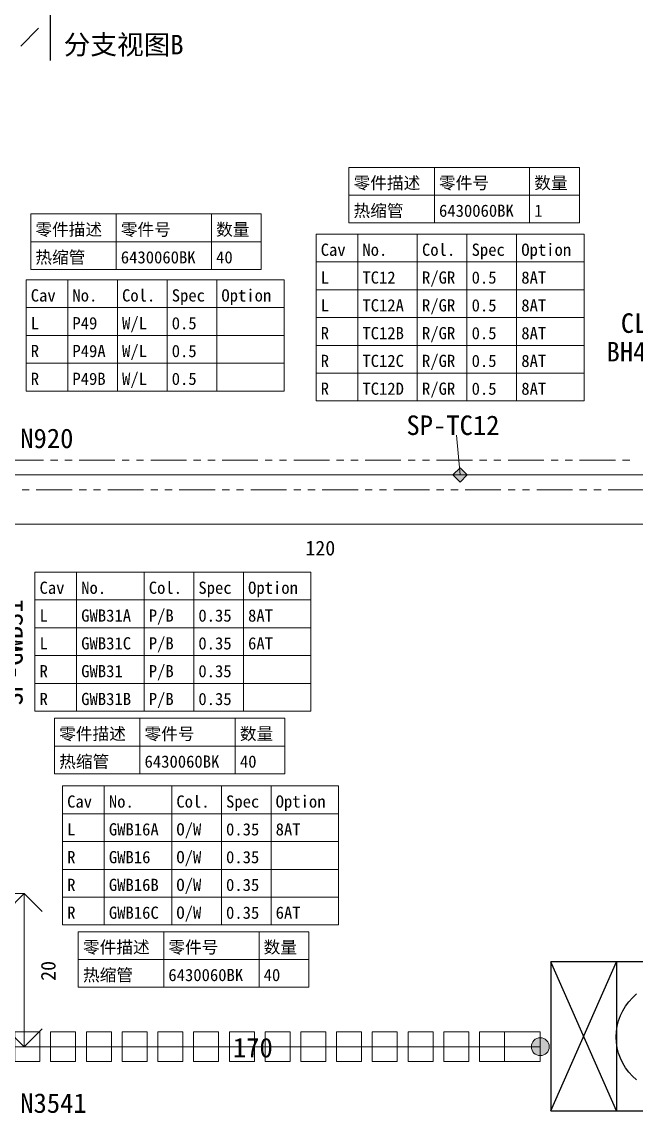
# Model space of a CAD drawing. Header units: millimetres. Extents: x 6 to 3615, y -854 to 0.
# Drawn here: x 982 to 1068, y -654.5 to -501.8 of the extents above; entities that cross this region are included whole.
import ezdxf

# ---------------------------------------------------------------- set-up
doc = ezdxf.new("R2010")
doc.units = ezdxf.units.MM
doc.styles.add('4eff5b8b_Style', font='simfang.ttf')

msp = doc.modelspace()

# ---------------------------------------------------------------- hatches: boundary and pattern name
msp.add_hatch(color=256).paths.add_polyline_path([(1043.33, -566.19), (1042.33, -565.19), (1043.33, -564.19), (1044.33, -565.19)])
h = msp.add_hatch(color=256)
edge = h.paths.add_edge_path()
edge.add_arc((1054.56, -645.19), 1.25, 0, 360)
h = msp.add_hatch(color=256)
edge = h.paths.add_edge_path()
edge.add_arc((1054.56, -645.19), 1.25, 0, 360)

# ---------------------------------------------------------------- linework, layer by layer
at = {"linetype": 'Continuous', "lineweight": 13}
for p, q in [((1042.33, -565.19), (1043.33, -564.19)), ((1042.33, -565.19), (1043.33, -564.19)), ((1043.33, -564.19), (1044.33, -565.19)), ((1043.33, -564.19), (1044.33, -565.19)), ((1042.33, -565.19), (1043.33, -566.19)), ((1043.33, -566.19), (1042.33, -565.19)), ((1044.33, -565.19), (1043.33, -566.19)), ((1044.33, -565.19), (1043.33, -566.19))]:
    msp.add_line(p, q, dxfattribs=at)
at = {"linetype": 'Continuous', "lineweight": 0}
for p, q in [((984.56, -643.11), (981.06, -643.11)), ((984.56, -647.27), (984.56, -643.11)), ((984.56, -643.11), (984.56, -643.11)), ((989.56, -643.11), (986.06, -643.11)), ((986.06, -643.11), (986.06, -647.28)), ((989.56, -647.27), (989.56, -643.11)), ((989.56, -643.11), (989.56, -643.11)), ((994.56, -643.11), (991.06, -643.11)), ((991.06, -643.11), (991.06, -647.28)), ((994.56, -647.27), (994.56, -643.11)), ((994.56, -643.11), (994.56, -643.11)), ((999.56, -643.11), (996.06, -643.11)), ((996.06, -643.11), (996.06, -647.28)), ((999.56, -647.27), (999.56, -643.11)), ((999.56, -643.11), (999.56, -643.11)), ((1004.56, -643.11), (1001.06, -643.11)), ((1001.06, -643.11), (1001.06, -647.28)), ((1004.56, -647.27), (1004.56, -643.11)), ((1004.56, -643.11), (1004.56, -643.11)), ((1009.56, -643.11), (1006.06, -643.11)), ((1006.06, -643.11), (1006.06, -647.28)), ((1009.56, -647.27), (1009.56, -643.11)), ((1009.56, -643.11), (1009.56, -643.11)), ((1014.56, -643.11), (1011.06, -643.11)), ((1011.06, -643.11), (1011.06, -647.28)), ((1014.56, -647.27), (1014.56, -643.11)), ((1014.56, -643.11), (1014.56, -643.11)), ((1019.56, -643.11), (1016.06, -643.11)), ((1016.06, -643.11), (1016.06, -647.28)), ((1019.56, -647.27), (1019.56, -643.11)), ((1019.56, -643.11), (1019.56, -643.11)), ((1024.56, -643.11), (1021.06, -643.11)), ((1021.06, -643.11), (1021.06, -647.28)), ((1024.56, -647.27), (1024.56, -643.11)), ((1024.56, -643.11), (1024.56, -643.11)), ((1029.56, -643.11), (1026.06, -643.11)), ((1026.06, -643.11), (1026.06, -647.28)), ((1029.56, -647.27), (1029.56, -643.11)), ((1029.56, -643.11), (1029.56, -643.11)), ((1034.56, -643.11), (1031.06, -643.11)), ((1031.06, -643.11), (1031.06, -647.28)), ((1034.56, -647.27), (1034.56, -643.11)), ((1034.56, -643.11), (1034.56, -643.11)), ((1039.56, -643.11), (1036.06, -643.11)), ((1036.06, -643.11), (1036.06, -647.28)), ((1039.56, -647.27), (1039.56, -643.11)), ((1039.56, -643.11), (1039.56, -643.11)), ((1044.56, -643.11), (1041.06, -643.11)), ((1041.06, -643.11), (1041.06, -647.28)), ((1044.56, -647.27), (1044.56, -643.11)), ((1044.56, -643.11), (1044.56, -643.11)), ((1049.56, -643.11), (1046.06, -643.11)), ((1046.06, -643.11), (1046.06, -647.28)), ((1049.56, -647.27), (1049.56, -643.11)), ((1049.56, -643.11), (1049.56, -643.11)), ((981.06, -647.28), (984.56, -647.27)), ((986.06, -647.28), (989.56, -647.27)), ((991.06, -647.28), (994.56, -647.27)), ((996.06, -647.28), (999.56, -647.27)), ((1001.06, -647.28), (1004.56, -647.27)), ((1006.06, -647.28), (1009.56, -647.27)), ((1011.06, -647.28), (1014.56, -647.27)), ((1016.06, -647.28), (1019.56, -647.27)), ((1021.06, -647.28), (1024.56, -647.27)), ((1026.06, -647.28), (1029.56, -647.27)), ((1031.06, -647.28), (1034.56, -647.27)), ((1036.06, -647.28), (1039.56, -647.27)), ((1041.06, -647.28), (1044.56, -647.27)), ((1046.06, -647.28), (1049.56, -647.27))]:
    msp.add_line(p, q, dxfattribs=at)
at = {"linetype": 'Continuous', "lineweight": 30}
for points in [[(986.06, -507.19), (986.06, -499.19)], [(1109.07, -633.3), (1056.02, -633.3), (1056.02, -654.14), (1110.13, -654.14)], [(1065.2, -633.3), (1065.2, -654.14), (1056.02, -633.3), (1056.02, -654.14), (1065.2, -633.3)], [(1068.01, -649.84), (1067.45, -649.32), (1066.93, -648.76), (1066.48, -648.14), (1066.09, -647.49), (1065.76, -646.8), (1065.51, -646.08), (1065.32, -645.34), (1065.21, -644.58), (1065.18, -643.82), (1065.21, -643.06), (1065.33, -642.3), (1065.52, -641.56), (1065.77, -640.84), (1066.1, -640.16), (1066.49, -639.5), (1066.95, -638.89), (1067.47, -638.33), (1068.03, -637.81)]]:
    msp.add_lwpolyline(points, dxfattribs=at)
at = {"linetype": 'Continuous', "lineweight": 13}
for points in [[(981.88, -505.19), (984.38, -502.69)], [(1027.79, -522.16), (1060.02, -522.16)], [(1027.79, -522.16), (1027.79, -529.94)], [(1027.79, -522.16), (1060.02, -522.16)], [(1039.74, -522.16), (1039.74, -529.94)], [(1053.07, -522.16), (1053.07, -529.94)], [(1060.02, -522.16), (1060.02, -529.94)], [(1027.79, -526.05), (1060.02, -526.05)], [(983.28, -528.68), (1015.51, -528.68)], [(983.28, -528.68), (983.28, -536.46)], [(983.28, -528.68), (1015.51, -528.68)], [(995.23, -528.68), (995.23, -536.46)], [(1008.56, -528.68), (1008.56, -536.46)], [(1015.51, -528.68), (1015.51, -536.46)], [(1027.79, -529.94), (1060.02, -529.94)], [(983.28, -532.57), (1015.51, -532.57)], [(1023.19, -531.51), (1060.69, -531.51)], [(1023.19, -531.51), (1023.19, -554.84)], [(1023.19, -531.51), (1060.69, -531.51)], [(1029.02, -531.51), (1029.02, -554.84)], [(1037.35, -531.51), (1037.35, -554.84)], [(1044.3, -531.51), (1044.3, -554.84)], [(1051.24, -531.51), (1051.24, -554.84)], [(1060.69, -531.51), (1060.69, -554.84)], [(1023.19, -535.4), (1060.69, -535.4)], [(983.28, -536.46), (1015.51, -536.46)], [(982.62, -537.9), (1018.74, -537.9)], [(982.62, -537.9), (982.62, -553.46)], [(982.62, -537.9), (1018.74, -537.9)], [(988.46, -537.9), (988.46, -553.46)], [(995.4, -537.9), (995.4, -553.46)], [(1002.35, -537.9), (1002.35, -553.46)], [(1009.29, -537.9), (1009.29, -553.46)], [(1018.74, -537.9), (1018.74, -553.46)], [(1023.19, -539.29), (1060.69, -539.29)], [(982.62, -541.79), (1018.74, -541.79)], [(1023.19, -543.18), (1060.69, -543.18)], [(982.62, -545.68), (1018.74, -545.68)], [(1023.19, -547.07), (1060.69, -547.07)], [(982.62, -549.57), (1018.74, -549.57)], [(1023.19, -550.95), (1060.69, -550.95)], [(982.62, -553.46), (1018.74, -553.46)], [(1023.19, -554.84), (1060.69, -554.84)], [(1043.33, -565.19), (1042.83, -559.61)], [(974.56, -565.19), (1204.56, -565.19)], [(974.56, -572.07), (1073.32, -572.07)], [(983.86, -578.8), (1022.47, -578.8)], [(983.86, -578.8), (983.86, -598.24)], [(983.86, -578.8), (1022.47, -578.8)], [(989.69, -578.8), (989.69, -598.24)], [(999.14, -578.8), (999.14, -598.24)], [(1006.08, -578.8), (1006.08, -598.24)], [(1013.03, -578.8), (1013.03, -598.24)], [(1022.47, -578.8), (1022.47, -598.24)], [(983.86, -582.69), (1022.47, -582.69)], [(983.86, -586.58), (1022.47, -586.58)], [(974.56, -589.47), (982.15, -589.48)], [(983.86, -590.47), (1022.47, -590.47)], [(983.86, -594.36), (1022.47, -594.36)], [(983.86, -598.24), (1022.47, -598.24)], [(986.61, -599.23), (1018.83, -599.23)], [(986.61, -599.23), (986.61, -607.01)], [(986.61, -599.23), (1018.83, -599.23)], [(998.55, -599.23), (998.55, -607.01)], [(1011.89, -599.23), (1011.89, -607.01)], [(1018.83, -599.23), (1018.83, -607.01)], [(986.61, -603.12), (1018.83, -603.12)], [(986.61, -607.01), (1018.83, -607.01)], [(987.72, -608.71), (1026.34, -608.71)], [(987.72, -608.71), (987.72, -628.15)], [(987.72, -608.71), (1026.34, -608.71)], [(993.55, -608.71), (993.55, -628.15)], [(1003, -608.71), (1003, -628.15)], [(1009.95, -608.71), (1009.95, -628.15)], [(1016.89, -608.71), (1016.89, -628.15)], [(1026.34, -608.71), (1026.34, -628.15)], [(987.72, -612.6), (1026.34, -612.6)], [(987.72, -616.49), (1026.34, -616.49)], [(987.72, -620.38), (1026.34, -620.38)], [(974.56, -623.77), (982.38, -623.77)], [(982.38, -623.77), (979.88, -626.27)], [(982.38, -623.77), (982.38, -645.19)], [(982.38, -623.77), (984.88, -626.27)], [(987.72, -624.26), (1026.34, -624.26)], [(987.72, -628.15), (1026.34, -628.15)], [(989.93, -629.1), (1022.16, -629.1)], [(989.93, -629.1), (989.93, -636.87)], [(989.93, -629.1), (1022.16, -629.1)], [(1001.88, -629.1), (1001.88, -636.87)], [(1015.21, -629.1), (1015.21, -636.87)], [(1022.16, -629.1), (1022.16, -636.87)], [(989.93, -632.98), (1022.16, -632.98)], [(989.93, -636.87), (1022.16, -636.87)], [(982.38, -645.19), (979.88, -642.69)], [(982.38, -645.19), (984.88, -642.69)], [(974.56, -645.19), (982.38, -645.19)], [(1054.56, -645.19), (974.56, -645.19)]]:
    msp.add_lwpolyline(points, dxfattribs=at)
at = {"linetype": 'Continuous', "lineweight": 0}
for points in [[(980.06, -563.11), (984.56, -563.11)], [(984.56, -563.11), (985.06, -563.11)], [(986.06, -563.11), (987.06, -563.11)], [(988.06, -563.11), (989.06, -563.11)], [(990.06, -563.11), (994.56, -563.11)], [(994.56, -563.11), (995.06, -563.11)], [(996.06, -563.11), (997.06, -563.11)], [(998.06, -563.11), (999.06, -563.11)], [(1000.06, -563.11), (1004.56, -563.11)], [(1004.56, -563.11), (1005.06, -563.11)], [(1006.06, -563.11), (1007.06, -563.11)], [(1008.06, -563.11), (1009.06, -563.11)], [(1010.06, -563.11), (1014.56, -563.11)], [(1014.56, -563.11), (1015.06, -563.11)], [(1016.06, -563.11), (1017.06, -563.11)], [(1018.06, -563.11), (1019.06, -563.11)], [(1020.06, -563.11), (1024.56, -563.11)], [(1024.56, -563.11), (1025.06, -563.11)], [(1026.06, -563.11), (1027.06, -563.11)], [(1028.06, -563.11), (1029.06, -563.11)], [(1030.06, -563.11), (1034.56, -563.11)], [(1034.56, -563.11), (1035.06, -563.11)], [(1036.06, -563.11), (1037.06, -563.11)], [(1038.06, -563.11), (1039.06, -563.11)], [(1040.06, -563.11), (1044.56, -563.11)], [(1044.56, -563.11), (1045.06, -563.11)], [(1046.06, -563.11), (1047.06, -563.11)], [(1048.06, -563.11), (1049.06, -563.11)], [(1050.06, -563.11), (1054.56, -563.11)], [(1054.56, -563.11), (1055.06, -563.11)], [(1056.06, -563.11), (1057.06, -563.11)], [(1058.06, -563.11), (1059.06, -563.11)], [(1060.06, -563.11), (1064.56, -563.11)], [(1064.56, -563.11), (1065.06, -563.11)], [(1066.06, -563.11), (1067.06, -563.11)], [(982.06, -567.28), (983.06, -567.28)], [(984.06, -567.28), (984.56, -567.28)], [(984.56, -567.28), (989.06, -567.28)], [(990.06, -567.28), (991.06, -567.28)], [(992.06, -567.28), (993.06, -567.28)], [(994.06, -567.28), (994.56, -567.28)], [(994.56, -567.28), (999.06, -567.28)], [(1000.06, -567.28), (1001.06, -567.28)], [(1002.06, -567.28), (1003.06, -567.28)], [(1004.06, -567.28), (1004.56, -567.28)], [(1004.56, -567.28), (1009.06, -567.28)], [(1010.06, -567.28), (1011.06, -567.28)], [(1012.06, -567.28), (1013.06, -567.28)], [(1014.06, -567.28), (1014.56, -567.28)], [(1014.56, -567.28), (1019.06, -567.28)], [(1020.06, -567.28), (1021.06, -567.28)], [(1022.06, -567.28), (1023.06, -567.28)], [(1024.06, -567.28), (1024.56, -567.28)], [(1024.56, -567.28), (1029.06, -567.28)], [(1030.06, -567.28), (1031.06, -567.28)], [(1032.06, -567.28), (1033.06, -567.28)], [(1034.06, -567.28), (1034.56, -567.28)], [(1034.56, -567.28), (1039.06, -567.28)], [(1040.06, -567.28), (1041.06, -567.28)], [(1042.06, -567.28), (1043.06, -567.28)], [(1044.06, -567.28), (1044.56, -567.28)], [(1044.56, -567.28), (1049.06, -567.28)], [(1050.06, -567.28), (1051.06, -567.28)], [(1052.06, -567.28), (1053.06, -567.28)], [(1054.06, -567.28), (1054.56, -567.28)], [(1054.56, -567.28), (1059.06, -567.28)], [(1060.06, -567.28), (1061.06, -567.28)], [(1062.06, -567.28), (1063.06, -567.28)], [(1064.06, -567.28), (1064.56, -567.28)], [(1064.56, -567.28), (1069.06, -567.28)], [(1054.56, -643.11), (1049.56, -643.11)], [(1054.56, -643.11), (1054.56, -647.27)], [(1054.56, -647.27), (1049.56, -647.28)]]:
    msp.add_lwpolyline(points, dxfattribs=at)
at = {"linetype": 'Continuous', "lineweight": 13}
msp.add_lwpolyline([(1042.33, -565.19), (1043.33, -564.19), (1044.33, -565.19), (1043.33, -566.19)], close=True, dxfattribs=at)
at = {"linetype": 'Continuous', "lineweight": 0}
for points in [[(984.56, -643.11), (981.06, -643.11), (981.06, -647.28), (984.56, -647.27), (984.56, -643.11)], [(989.56, -643.11), (986.06, -643.11), (986.06, -647.28), (989.56, -647.27), (989.56, -643.11)], [(994.56, -643.11), (991.06, -643.11), (991.06, -647.28), (994.56, -647.27), (994.56, -643.11)], [(999.56, -643.11), (996.06, -643.11), (996.06, -647.28), (999.56, -647.27), (999.56, -643.11)], [(1004.56, -643.11), (1001.06, -643.11), (1001.06, -647.28), (1004.56, -647.27), (1004.56, -643.11)], [(1009.56, -643.11), (1006.06, -643.11), (1006.06, -647.28), (1009.56, -647.27), (1009.56, -643.11)], [(1014.56, -643.11), (1011.06, -643.11), (1011.06, -647.28), (1014.56, -647.27), (1014.56, -643.11)], [(1019.56, -643.11), (1016.06, -643.11), (1016.06, -647.28), (1019.56, -647.27), (1019.56, -643.11)], [(1024.56, -643.11), (1021.06, -643.11), (1021.06, -647.28), (1024.56, -647.27), (1024.56, -643.11)], [(1029.56, -643.11), (1026.06, -643.11), (1026.06, -647.28), (1029.56, -647.27), (1029.56, -643.11)], [(1034.56, -643.11), (1031.06, -643.11), (1031.06, -647.28), (1034.56, -647.27), (1034.56, -643.11)], [(1039.56, -643.11), (1036.06, -643.11), (1036.06, -647.28), (1039.56, -647.27), (1039.56, -643.11)], [(1044.56, -643.11), (1041.06, -643.11), (1041.06, -647.28), (1044.56, -647.27), (1044.56, -643.11)], [(1049.56, -643.11), (1046.06, -643.11), (1046.06, -647.28), (1049.56, -647.27), (1049.56, -643.11)]]:
    msp.add_lwpolyline(points, close=True, dxfattribs=at)
at = {"linetype": 'Continuous', "lineweight": 13}
msp.add_circle((1054.56, -645.19), 1.25, dxfattribs=at)
msp.add_circle((1054.56, -645.19), 1.25, dxfattribs=at)
msp.add_circle((1054.56, -645.19), 1.25, dxfattribs=at)
msp.add_circle((1054.56, -645.19), 1.25, dxfattribs=at)

# ---------------------------------------------------------------- texts
at = {"linetype": 'Continuous', "style": '4eff5b8b_Style'}
for s, height, p in [('分支视图B', 2.734, (987.89, -506.36)), ('零件描述', 1.709, (1028.44, -525.19)), ('零件号', 1.709, (1040.39, -525.19)), ('数量', 1.709, (1053.72, -525.19)), ('热缩管', 1.709, (1028.44, -529.08)), ('6430060BK', 1.709, (1040.39, -529.08)), ('1', 1.71, (1053.72, -529.08)), ('零件描述', 1.709, (983.93, -531.71)), ('零件号', 1.709, (995.88, -531.71)), ('数量', 1.709, (1009.21, -531.71)), ('Cav', 1.709, (1023.84, -534.54)), ('No.', 1.709, (1029.67, -534.54)), ('Col.', 1.709, (1038.01, -534.54)), ('Spec', 1.709, (1044.95, -534.54)), ('Option', 1.709, (1051.9, -534.54)), ('热缩管', 1.709, (983.93, -535.6)), ('6430060BK', 1.709, (995.88, -535.6)), ('40', 1.709, (1009.21, -535.6)), ('L', 1.71, (1023.84, -538.43)), ('TC12', 1.709, (1029.67, -538.43)), ('R/GR', 1.709, (1038.01, -538.43)), ('0.5', 1.709, (1044.95, -538.43)), ('8AT', 1.709, (1051.9, -538.43)), ('Cav', 1.709, (983.28, -540.93)), ('No.', 1.709, (989.11, -540.93)), ('Col.', 1.709, (996.05, -540.93)), ('Spec', 1.709, (1003, -540.93)), ('Option', 1.709, (1009.95, -540.93)), ('R/GR', 1.709, (1038.01, -542.32)), ('L', 1.71, (1023.84, -542.32)), ('TC12A', 1.709, (1029.67, -542.32)), ('0.5', 1.709, (1044.95, -542.32)), ('8AT', 1.709, (1051.9, -542.32)), ('L', 1.71, (983.28, -544.82)), ('P49', 1.709, (989.11, -544.82)), ('W/L', 1.709, (996.05, -544.82)), ('0.5', 1.709, (1003, -544.82)), ('CLIP133', 2.734, (1065.82, -545.32)), ('R', 1.71, (1023.84, -546.21)), ('TC12B', 1.709, (1029.67, -546.21)), ('R/GR', 1.709, (1038.01, -546.21)), ('0.5', 1.709, (1044.95, -546.21)), ('8AT', 1.709, (1051.9, -546.21)), ('BH4110501', 2.734, (1063.82, -549.32)), ('R', 1.71, (983.28, -548.71)), ('P49A', 1.709, (989.11, -548.71)), ('W/L', 1.709, (996.05, -548.71)), ('0.5', 1.709, (1003, -548.71)), ('R', 1.71, (1023.84, -550.09)), ('TC12C', 1.709, (1029.67, -550.09)), ('R/GR', 1.709, (1038.01, -550.09)), ('0.5', 1.709, (1044.95, -550.09)), ('8AT', 1.709, (1051.9, -550.09)), ('R', 1.71, (983.28, -552.6)), ('P49B', 1.709, (989.11, -552.6)), ('W/L', 1.709, (996.05, -552.6)), ('0.5', 1.709, (1003, -552.6)), ('R', 1.71, (1023.84, -553.98)), ('TC12D', 1.709, (1029.67, -553.98)), ('R/GR', 1.709, (1038.01, -553.98)), ('0.5', 1.709, (1044.95, -553.98)), ('8AT', 1.709, (1051.9, -553.98)), ('SP-TC12', 2.734, (1035.83, -559.61)), ('N920', 2.734, (981.81, -561.44)), ('120', 2.051, (1021.69, -576.45)), ('Cav', 1.709, (984.51, -581.83)), ('No.', 1.709, (990.34, -581.83)), ('Col.', 1.709, (999.79, -581.83)), ('Spec', 1.709, (1006.73, -581.83)), ('Option', 1.709, (1013.68, -581.83)), ('L', 1.71, (984.51, -585.72)), ('GWB31A', 1.709, (990.34, -585.72)), ('P/B', 1.709, (999.79, -585.72)), ('0.35', 1.709, (1006.73, -585.72)), ('8AT', 1.709, (1013.68, -585.72)), ('P/B', 1.709, (999.79, -589.61)), ('L', 1.71, (984.51, -589.61)), ('GWB31C', 1.709, (990.34, -589.61)), ('0.35', 1.709, (1006.73, -589.61)), ('6AT', 1.709, (1013.68, -589.61)), ('R', 1.71, (984.51, -593.5)), ('GWB31', 1.709, (990.34, -593.5)), ('P/B', 1.709, (999.79, -593.5)), ('0.35', 1.709, (1006.73, -593.5)), ('R', 1.71, (984.51, -597.39)), ('GWB31B', 1.709, (990.34, -597.39)), ('P/B', 1.709, (999.79, -597.39)), ('0.35', 1.709, (1006.73, -597.39)), ('零件描述', 1.709, (987.26, -602.26)), ('零件号', 1.709, (999.2, -602.26)), ('数量', 1.709, (1012.54, -602.26)), ('热缩管', 1.709, (987.26, -606.15)), ('6430060BK', 1.709, (999.2, -606.15)), ('40', 1.709, (1012.54, -606.15)), ('Cav', 1.709, (988.37, -611.74)), ('No.', 1.709, (994.21, -611.74)), ('Col.', 1.709, (1003.65, -611.74)), ('Spec', 1.709, (1010.6, -611.74)), ('Option', 1.709, (1017.54, -611.74)), ('O/W', 1.709, (1003.65, -615.63)), ('L', 1.71, (988.37, -615.63)), ('GWB16A', 1.709, (994.21, -615.63)), ('0.35', 1.709, (1010.6, -615.63)), ('8AT', 1.709, (1017.54, -615.63)), ('R', 1.71, (988.37, -619.52)), ('GWB16', 1.709, (994.21, -619.52)), ('O/W', 1.709, (1003.65, -619.52)), ('0.35', 1.709, (1010.6, -619.52)), ('R', 1.71, (988.37, -623.4)), ('GWB16B', 1.709, (994.21, -623.4)), ('O/W', 1.709, (1003.65, -623.4)), ('0.35', 1.709, (1010.6, -623.4)), ('R', 1.71, (988.37, -627.29)), ('GWB16C', 1.709, (994.21, -627.29)), ('O/W', 1.709, (1003.65, -627.29)), ('0.35', 1.709, (1010.6, -627.29)), ('6AT', 1.709, (1017.54, -627.29)), ('零件描述', 1.709, (990.59, -632.12)), ('零件号', 1.709, (1002.53, -632.12)), ('数量', 1.709, (1015.86, -632.12)), ('热缩管', 1.709, (990.59, -636.01)), ('6430060BK', 1.709, (1002.53, -636.01)), ('40', 1.709, (1015.86, -636.01)), ('170', 2.734, (1011.56, -646.69)), ('N3541', 2.734, (981.81, -654.44))]:
    msp.add_text(s, height=height, dxfattribs=at).set_placement(p)
for s, height, p in [('SP-GWB31', 2.734, (982.15, -597.48)), ('20', 2.051, (986.75, -635.98))]:
    msp.add_text(s, height=height, rotation=-270, dxfattribs=at).set_placement(p)

doc.saveas('drawing.dxf')
